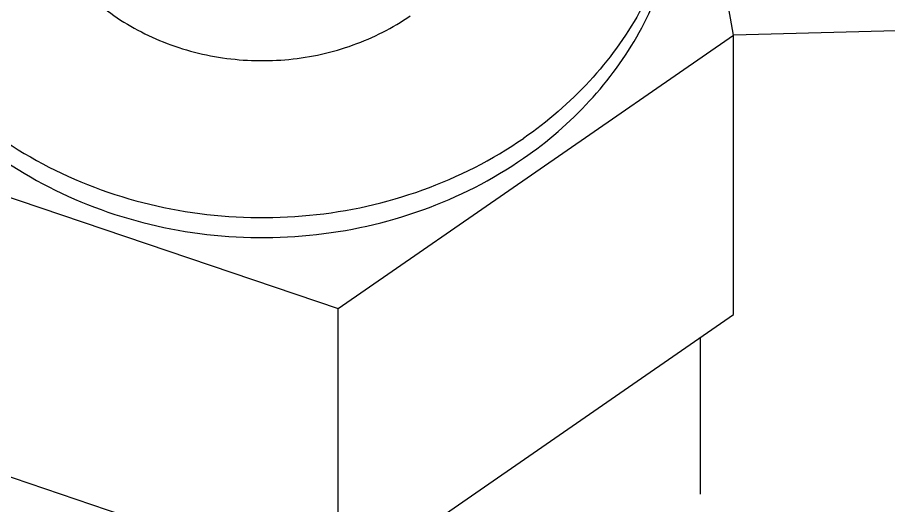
# Model space of a CAD drawing. Header units: millimetres. Extents: x 0 to 10500, y 0 to 7425.
# Drawn here: x 1847 to 1868.86, y 5214.08 to 5226.33 of the extents above; entities that cross this region are included whole.
import ezdxf

# ---------------------------------------------------------------- set-up
doc = ezdxf.new("R2010")
doc.units = ezdxf.units.MM
doc.header["$LTSCALE"] = 577.5
doc.layers.get('0').update_dxf_attribs({"linetype": 'CONTINUOUS'})
doc.layers.add('AXES', color=7, linetype='CONTINUOUS')

msp = doc.modelspace()

# ---------------------------------------------------------------- linework, layer by layer
at = {"color": 7, "linetype": 'Continuous'}
for p, q in [((1864.972, 5225.885), (1863.066, 5236.755)), ((1864.972, 5225.887), (1879.847, 5226.284)), ((1855.05, 5219.021), (1864.972, 5225.885)), ((1864.972, 5218.874), (1864.972, 5225.885)), ((1843.221, 5223.026), (1855.05, 5219.021)), ((1855.05, 5212.01), (1855.05, 5219.021)), ((1855.05, 5212.01), (1864.972, 5218.874)), ((1843.221, 5216.016), (1855.05, 5212.01))]:
    msp.add_line(p, q, dxfattribs=at)
msp.add_circle((1822.737, 5169.778), 106.812, dxfattribs=at)
at = {"layer": 'AXES', "color": 7, "linetype": 'Continuous'}
msp.add_line((1864.144, 5214.367), (1864.144, 5218.301), dxfattribs=at)
for points, knots in [([(1842.644, 5230.391), (1842.644, 5229.541), (1842.929, 5227.808), (1844.168, 5225.447), (1846.102, 5223.489), (1848.572, 5222.077), (1851.386, 5221.311), (1854.332, 5221.242), (1857.187, 5221.874), (1858.92, 5222.753), (1859.699, 5223.292)], [0, 0, 0, 0, 0.114419, 0.231609, 0.353346, 0.479908, 0.610137, 0.741881, 0.872595, 1, 1, 1, 1]), ([(1847.194, 5230.391), (1847.194, 5229.91), (1847.356, 5228.927), (1848.057, 5227.59), (1849.153, 5226.48), (1850.553, 5225.68), (1852.147, 5225.246), (1853.817, 5225.207), (1855.435, 5225.565), (1856.417, 5226.063), (1856.858, 5226.368)], [0, 0, 0, 0, 0.114419, 0.231609, 0.353346, 0.479908, 0.610137, 0.741881, 0.872595, 1, 1, 1, 1]), ([(1863.644, 5230.391), (1863.644, 5229.712), (1863.464, 5228.337), (1862.672, 5226.393), (1861.404, 5224.657), (1860.301, 5223.708), (1859.699, 5223.292)], [0, 0, 0, 0, 0.241664, 0.487176, 0.739478, 1, 1, 1, 1]), ([(1842.644, 5229.891), (1842.644, 5229.04), (1842.929, 5227.307), (1844.168, 5224.947), (1846.102, 5222.988), (1848.572, 5221.577), (1851.386, 5220.81), (1854.332, 5220.741), (1857.187, 5221.374), (1858.92, 5222.252), (1859.699, 5222.791)], [0, 0, 0, 0, 0.114419, 0.231609, 0.353346, 0.479908, 0.610137, 0.741881, 0.872595, 1, 1, 1, 1]), ([(1859.699, 5222.791), (1860.301, 5223.207), (1861.404, 5224.156), (1862.672, 5225.893), (1863.464, 5227.836), (1863.644, 5229.212), (1863.644, 5229.891)], [0, 0, 0, 0, 0.260523, 0.512824, 0.758336, 1, 1, 1, 1])]:
    msp.add_open_spline(points, degree=3, knots=knots, dxfattribs=at)

doc.saveas('drawing.dxf')
